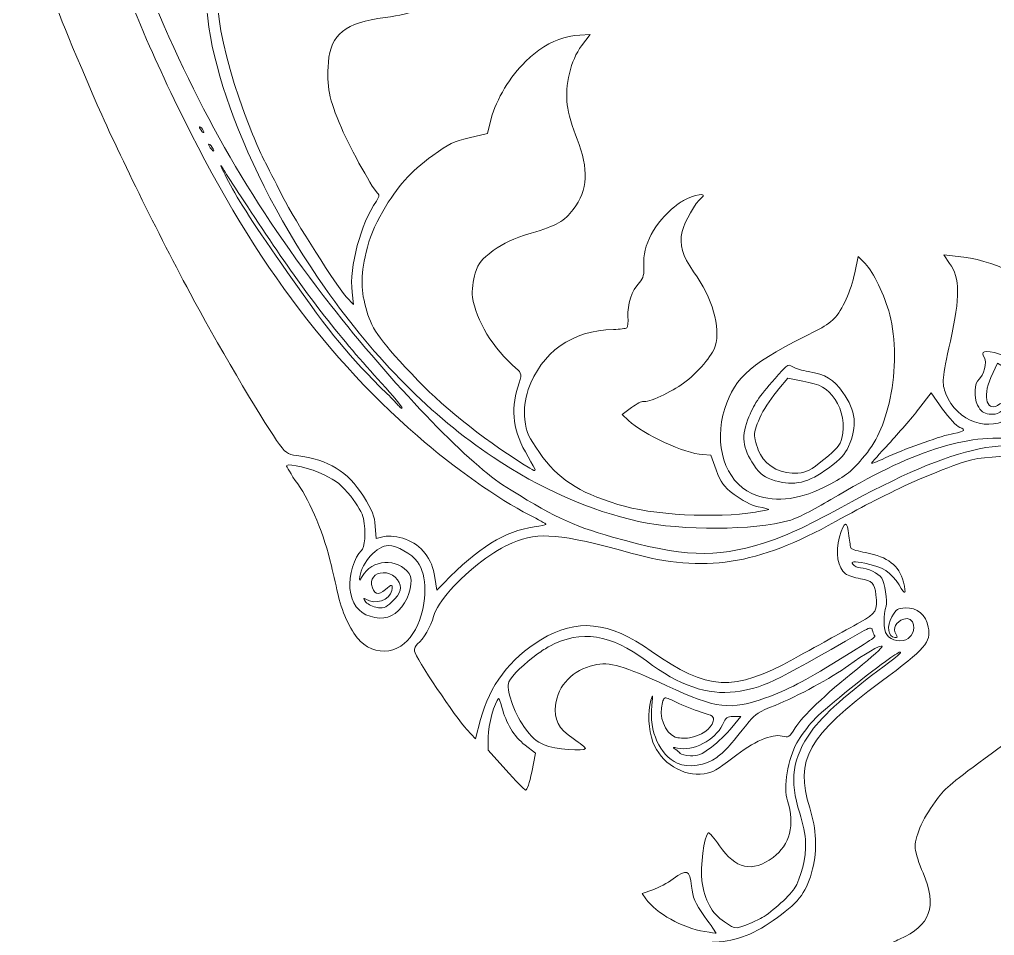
# Model space of a CAD drawing. Header units: centimetres. Extents: x -23.9 to 25.8, y -49.2 to 14.5.
# Drawn here: x -23.751 to -21.712, y -1.323 to 0.592 of the extents above; entities that cross this region are included whole.
import ezdxf

# ---------------------------------------------------------------- set-up
doc = ezdxf.new("R2010")
doc.units = ezdxf.units.CM
doc.header["$MEASUREMENT"] = 0
doc.layers.add('layer 1', color=7, linetype='Continuous')

msp = doc.modelspace()

# ---------------------------------------------------------------- linework, layer by layer
at = {"layer": 'layer 1', "color": 5, "lineweight": 20}
for points, knots in [([(-23.41259, 1.73263), (-23.41382, 1.73192), (-23.41411, 1.72916), (-23.41315, 1.72381), (-23.41315, 1.72381), (-23.41012, 1.7052), (-23.41852, 1.67626), (-23.43065, 1.66358), (-23.43065, 1.66358), (-23.43506, 1.65903), (-23.44995, 1.64359), (-23.46371, 1.62925), (-23.46371, 1.62925), (-23.5391, 1.55125), (-23.58954, 1.4497), (-23.61117, 1.33243), (-23.61117, 1.33243), (-23.63583, 1.19945), (-23.62535, 1.10738), (-23.55934, 0.87796), (-23.55934, 0.87796), (-23.54763, 0.83687), (-23.49556, 0.68888), (-23.47831, 0.64712), (-23.47831, 0.64712), (-23.37414, 0.39563), (-23.26185, 0.20133), (-23.10116, -0.00453), (-23.10116, -0.00453), (-22.97493, -0.16659), (-22.81495, -0.33363), (-22.74108, -0.38087), (-22.74108, -0.38087), (-22.63965, -0.44551), (-22.59598, -0.46631), (-22.51107, -0.4903), (-22.51107, -0.4903), (-22.3624, -0.53233), (-22.29816, -0.53495), (-22.19536, -0.50312), (-22.19536, -0.50312), (-22.14975, -0.48905), (-22.10964, -0.47058), (-22.03249, -0.42828), (-22.03249, -0.42828), (-21.78787, -0.29405), (-21.66373, -0.26858), (-21.56477, -0.33211), (-21.56477, -0.33211), (-21.53338, -0.35237), (-21.48445, -0.4127), (-21.46571, -0.45433), (-21.46571, -0.45433), (-21.43139, -0.53041), (-21.43647, -0.64697), (-21.47866, -0.75818), (-21.47866, -0.75818), (-21.48692, -0.77982), (-21.49394, -0.79897), (-21.49436, -0.80092), (-21.49436, -0.80092), (-21.49588, -0.80711), (-21.47563, -0.77652), (-21.45827, -0.74647), (-21.45827, -0.74647), (-21.42119, -0.682), (-21.40687, -0.60992), (-21.41816, -0.54542), (-21.41816, -0.54542), (-21.4201, -0.53371), (-21.42229, -0.52021), (-21.42285, -0.5155), (-21.42285, -0.5155), (-21.42338, -0.51082), (-21.43054, -0.48781), (-21.43883, -0.46452), (-21.43883, -0.46452), (-21.45841, -0.40954), (-21.49341, -0.36489), (-21.54287, -0.33167), (-21.54287, -0.33167), (-21.58739, -0.30193), (-21.6155, -0.2913), (-21.6651, -0.28568), (-21.6651, -0.28568), (-21.77122, -0.27339), (-21.88365, -0.3099), (-22.05425, -0.4119), (-22.05425, -0.4119), (-22.09062, -0.43353), (-22.1259, -0.45143), (-22.14121, -0.45571), (-22.14121, -0.45571), (-22.21547, -0.47654), (-22.36554, -0.47748), (-22.45638, -0.45762), (-22.45638, -0.45762), (-22.55643, -0.43599), (-22.6628, -0.38901), (-22.76076, -0.32343), (-22.76076, -0.32343), (-22.89044, -0.23661), (-23.00481, -0.1214), (-23.11206, 0.03019), (-23.11206, 0.03019), (-23.28442, 0.27395), (-23.38888, 0.56596), (-23.35389, 0.70557), (-23.35389, 0.70557), (-23.34644, 0.73505), (-23.32715, 0.77721), (-23.31804, 0.78398), (-23.31804, 0.78398), (-23.30771, 0.79155), (-23.30841, 0.79707), (-23.32411, 0.83553), (-23.32411, 0.83553), (-23.36352, 0.93183), (-23.41012, 1.10907), (-23.41672, 1.18774), (-23.41672, 1.18774), (-23.42444, 1.27994), (-23.38532, 1.40865), (-23.32591, 1.48665), (-23.32591, 1.48665), (-23.3058, 1.5131), (-23.30538, 1.51572), (-23.31833, 1.55045), (-23.31833, 1.55045), (-23.34891, 1.63285), (-23.40405, 1.73676), (-23.41259, 1.73263)], [0, 0, 0, 0, 0.0294118, 0.0294118, 0.0294118, 0.0294118, 0.0588235, 0.0588235, 0.0588235, 0.0588235, 0.0882353, 0.0882353, 0.0882353, 0.0882353, 0.1176471, 0.1176471, 0.1176471, 0.1176471, 0.1470588, 0.1470588, 0.1470588, 0.1470588, 0.1764706, 0.1764706, 0.1764706, 0.1764706, 0.2058824, 0.2058824, 0.2058824, 0.2058824, 0.2352941, 0.2352941, 0.2352941, 0.2352941, 0.2647059, 0.2647059, 0.2647059, 0.2647059, 0.2941176, 0.2941176, 0.2941176, 0.2941176, 0.3235294, 0.3235294, 0.3235294, 0.3235294, 0.3529412, 0.3529412, 0.3529412, 0.3529412, 0.3823529, 0.3823529, 0.3823529, 0.3823529, 0.4117647, 0.4117647, 0.4117647, 0.4117647, 0.4411765, 0.4411765, 0.4411765, 0.4411765, 0.4705882, 0.4705882, 0.4705882, 0.4705882, 0.5, 0.5, 0.5, 0.5, 0.5294118, 0.5294118, 0.5294118, 0.5294118, 0.5588235, 0.5588235, 0.5588235, 0.5588235, 0.5882353, 0.5882353, 0.5882353, 0.5882353, 0.6176471, 0.6176471, 0.6176471, 0.6176471, 0.6470588, 0.6470588, 0.6470588, 0.6470588, 0.6764706, 0.6764706, 0.6764706, 0.6764706, 0.7058824, 0.7058824, 0.7058824, 0.7058824, 0.7352941, 0.7352941, 0.7352941, 0.7352941, 0.7647059, 0.7647059, 0.7647059, 0.7647059, 0.7941176, 0.7941176, 0.7941176, 0.7941176, 0.8235294, 0.8235294, 0.8235294, 0.8235294, 0.8529412, 0.8529412, 0.8529412, 0.8529412, 0.8823529, 0.8823529, 0.8823529, 0.8823529, 0.9117647, 0.9117647, 0.9117647, 0.9117647, 0.9411765, 0.9411765, 0.9411765, 0.9411765, 1, 1, 1, 1]), ([(-23.25673, 0.81403), (-23.28883, 0.79003), (-23.29875, 0.78024), (-23.31035, 0.76042), (-23.31035, 0.76042), (-23.35445, 0.68488), (-23.34507, 0.57064), (-23.28058, 0.39482), (-23.28058, 0.39482), (-23.26735, 0.35844), (-23.24777, 0.31228), (-23.23715, 0.29215), (-23.23715, 0.29215), (-23.22643, 0.2719), (-23.20988, 0.23966), (-23.20025, 0.22048), (-23.20025, 0.22048), (-23.17679, 0.17378), (-23.0856, 0.03019), (-23.06711, 0.01118), (-23.06711, 0.01118), (-23.06711, 0.01118), (-23.05251, -0.004), (-23.05251, -0.004), (-23.05251, -0.004), (-23.05251, -0.004), (-23.05568, 0.02192), (-23.05568, 0.02192), (-23.05568, 0.02192), (-23.06203, 0.07333), (-23.03734, 0.16563), (-23.00481, 0.2121), (-23.00481, 0.2121), (-22.99973, 0.21924), (-22.99793, 0.226), (-23.00083, 0.22698), (-23.00083, 0.22698), (-23.00813, 0.2296), (-23.05953, 0.3215), (-23.07816, 0.36504), (-23.07816, 0.36504), (-23.10447, 0.42719), (-23.10902, 0.44994), (-23.10514, 0.50216), (-23.10514, 0.50216), (-23.10073, 0.56088), (-23.07071, 0.58457), (-22.98665, 0.59601), (-22.98665, 0.59601), (-22.92463, 0.60429), (-22.90353, 0.61391), (-22.87778, 0.64561), (-22.87778, 0.64561), (-22.84003, 0.69205), (-22.83657, 0.75076), (-22.86702, 0.83358), (-22.86702, 0.83358), (-22.88437, 0.88099), (-22.87076, 0.95374), (-22.84014, 0.97649), (-22.84014, 0.97649), (-22.82391, 0.98847), (-22.80059, 0.99563), (-22.78778, 0.9926), (-22.78778, 0.9926), (-22.7784, 0.99025), (-22.77815, 0.99122), (-22.78503, 1.00115), (-22.78503, 1.00115), (-22.81068, 1.03837), (-22.915, 1.04082), (-22.96294, 1.00542), (-22.96294, 1.00542), (-23.00111, 0.97716), (-23.02838, 0.92026), (-23.0299, 0.86541), (-23.0299, 0.86541), (-23.0299, 0.86541), (-23.03046, 0.85094), (-23.03046, 0.85094), (-23.03046, 0.85094), (-23.03046, 0.85094), (-23.05445, 0.85851), (-23.05445, 0.85851), (-23.05445, 0.85851), (-23.0838, 0.86763), (-23.12652, 0.86581), (-23.17831, 0.85289), (-23.17831, 0.85289), (-23.21334, 0.84434), (-23.2216, 0.84021), (-23.25687, 0.81403), (-23.25687, 0.81403), (-23.25687, 0.81403), (-23.25673, 0.81403), (-23.25673, 0.81403)], [0, 0, 0, 0, 0.04, 0.04, 0.04, 0.04, 0.08, 0.08, 0.08, 0.08, 0.12, 0.12, 0.12, 0.12, 0.16, 0.16, 0.16, 0.16, 0.2, 0.2, 0.2, 0.2, 0.24, 0.24, 0.24, 0.24, 0.28, 0.28, 0.28, 0.28, 0.32, 0.32, 0.32, 0.32, 0.36, 0.36, 0.36, 0.36, 0.4, 0.4, 0.4, 0.4, 0.44, 0.44, 0.44, 0.44, 0.48, 0.48, 0.48, 0.48, 0.52, 0.52, 0.52, 0.52, 0.56, 0.56, 0.56, 0.56, 0.6, 0.6, 0.6, 0.6, 0.64, 0.64, 0.64, 0.64, 0.68, 0.68, 0.68, 0.68, 0.72, 0.72, 0.72, 0.72, 0.76, 0.76, 0.76, 0.76, 0.8, 0.8, 0.8, 0.8, 0.84, 0.84, 0.84, 0.84, 0.88, 0.88, 0.88, 0.88, 0.92, 0.92, 0.92, 0.92, 1, 1, 1, 1]), ([(-23.74124, 0.8967), (-23.74124, 0.8967), (-23.74607, 0.87672), (-23.74607, 0.87672), (-23.74607, 0.87672), (-23.75133, 0.85535), (-23.74427, 0.82489), (-23.70913, 0.7188), (-23.70913, 0.7188), (-23.67731, 0.62219), (-23.66821, 0.59917), (-23.59713, 0.43298), (-23.59713, 0.43298), (-23.55384, 0.33213), (-23.47048, 0.1618), (-23.39453, 0.01929), (-23.39453, 0.01929), (-23.34464, -0.07456), (-23.2464, -0.24143), (-23.21348, -0.2884), (-23.21348, -0.2884), (-23.19514, -0.31461), (-23.19182, -0.31707), (-23.17115, -0.31996), (-23.17115, -0.31996), (-23.1031, -0.32962), (-23.0656, -0.3525), (-23.03212, -0.405), (-23.03212, -0.405), (-23.01324, -0.43478), (-23.00841, -0.44662), (-23.00718, -0.46755), (-23.00718, -0.46755), (-23.00718, -0.46755), (-23.00566, -0.49346), (-23.00566, -0.49346), (-23.00566, -0.49346), (-23.00566, -0.49346), (-22.9883, -0.48932), (-22.9883, -0.48932), (-22.9883, -0.48932), (-22.97864, -0.48714), (-22.95881, -0.48963), (-22.94406, -0.49484), (-22.94406, -0.49484), (-22.9103, -0.50682), (-22.8884, -0.53522), (-22.88247, -0.57493), (-22.88247, -0.57493), (-22.88247, -0.57493), (-22.87845, -0.60138), (-22.87845, -0.60138), (-22.87845, -0.60138), (-22.87845, -0.60138), (-22.86398, -0.5865), (-22.86398, -0.5865), (-22.86398, -0.5865), (-22.7911, -0.5118), (-22.73667, -0.47805), (-22.67479, -0.4692), (-22.67479, -0.4692), (-22.66156, -0.46728), (-22.65041, -0.46496), (-22.65013, -0.46385), (-22.65013, -0.46385), (-22.64999, -0.46274), (-22.66569, -0.45392), (-22.68527, -0.444), (-22.68527, -0.444), (-22.74919, -0.41149), (-22.84455, -0.34423), (-22.91912, -0.27891), (-22.91912, -0.27891), (-23.12666, -0.09757), (-23.28414, 0.12182), (-23.43492, 0.43934), (-23.43492, 0.43934), (-23.47489, 0.52353), (-23.49154, 0.56226), (-23.54985, 0.705), (-23.54985, 0.705), (-23.57395, 0.76439), (-23.58238, 0.77984), (-23.60923, 0.81403), (-23.60923, 0.81403), (-23.64422, 0.85851), (-23.67304, 0.87921), (-23.71563, 0.89007), (-23.71563, 0.89007), (-23.71563, 0.89007), (-23.74124, 0.8967), (-23.74124, 0.8967)], [0, 0, 0, 0, 0.0416667, 0.0416667, 0.0416667, 0.0416667, 0.0833333, 0.0833333, 0.0833333, 0.0833333, 0.125, 0.125, 0.125, 0.125, 0.1666667, 0.1666667, 0.1666667, 0.1666667, 0.2083333, 0.2083333, 0.2083333, 0.2083333, 0.25, 0.25, 0.25, 0.25, 0.2916667, 0.2916667, 0.2916667, 0.2916667, 0.3333333, 0.3333333, 0.3333333, 0.3333333, 0.375, 0.375, 0.375, 0.375, 0.4166667, 0.4166667, 0.4166667, 0.4166667, 0.4583333, 0.4583333, 0.4583333, 0.4583333, 0.5, 0.5, 0.5, 0.5, 0.5416667, 0.5416667, 0.5416667, 0.5416667, 0.5833333, 0.5833333, 0.5833333, 0.5833333, 0.625, 0.625, 0.625, 0.625, 0.6666667, 0.6666667, 0.6666667, 0.6666667, 0.7083333, 0.7083333, 0.7083333, 0.7083333, 0.75, 0.75, 0.75, 0.75, 0.7916667, 0.7916667, 0.7916667, 0.7916667, 0.8333333, 0.8333333, 0.8333333, 0.8333333, 0.875, 0.875, 0.875, 0.875, 0.9166667, 0.9166667, 0.9166667, 0.9166667, 1, 1, 1, 1]), ([(-22.66502, 0.52737), (-22.67423, 0.52064), (-22.68347, 0.51276), (-22.69299, 0.50368), (-22.69299, 0.50368), (-22.72425, 0.47393), (-22.75431, 0.42403), (-22.76464, 0.38462), (-22.76464, 0.38462), (-22.76464, 0.38462), (-22.77276, 0.3536), (-22.77276, 0.3536), (-22.77276, 0.3536), (-22.77276, 0.3536), (-22.81068, 0.34451), (-22.81068, 0.34451), (-22.81068, 0.34451), (-22.84373, 0.33654), (-22.85312, 0.33196), (-22.88674, 0.30743), (-22.88674, 0.30743), (-22.93567, 0.27163), (-22.95976, 0.24474), (-22.99158, 0.19047), (-22.99158, 0.19047), (-23.00922, 0.16028), (-23.01998, 0.13397), (-23.02633, 0.10543), (-23.02633, 0.10543), (-23.03819, 0.05223), (-23.03776, 0.02565), (-23.02482, -0.01833), (-23.02482, -0.01833), (-23.0131, -0.05787), (-22.9967, -0.08004), (-22.91747, -0.1637), (-22.91747, -0.1637), (-22.8618, -0.22241), (-22.76531, -0.29779), (-22.68361, -0.34645), (-22.68361, -0.34645), (-22.66872, -0.35526), (-22.66886, -0.35496), (-22.68774, -0.32245), (-22.68774, -0.32245), (-22.71889, -0.26885), (-22.72495, -0.22696), (-22.70883, -0.17705), (-22.70883, -0.17705), (-22.70015, -0.1502), (-22.7003, -0.14828), (-22.71324, -0.13711), (-22.71324, -0.13711), (-22.75967, -0.09784), (-22.79756, -0.03583), (-22.80377, 0.01105), (-22.80377, 0.01105), (-22.80556, 0.02441), (-22.80295, 0.04698), (-22.79812, 0.06132), (-22.79812, 0.06132), (-22.79001, 0.08491), (-22.78641, 0.08945), (-22.76037, 0.10846), (-22.76037, 0.10846), (-22.7379, 0.12485), (-22.72054, 0.13286), (-22.68086, 0.14484), (-22.68086, 0.14484), (-22.62699, 0.16136), (-22.61196, 0.16977), (-22.59333, 0.19444), (-22.59333, 0.19444), (-22.56247, 0.23539), (-22.56014, 0.27893), (-22.58522, 0.34162), (-22.58522, 0.34162), (-22.59432, 0.36437), (-22.60353, 0.3966), (-22.60575, 0.41316), (-22.60575, 0.41316), (-22.61097, 0.45421), (-22.59845, 0.50657), (-22.57584, 0.53662), (-22.57584, 0.53662), (-22.57584, 0.53662), (-22.55806, 0.56031), (-22.55806, 0.56031), (-22.55806, 0.56031), (-22.55806, 0.56031), (-22.57957, 0.55906), (-22.57957, 0.55906), (-22.57957, 0.55906), (-22.61002, 0.55741), (-22.63729, 0.54749), (-22.66502, 0.52723), (-22.66502, 0.52723), (-22.66502, 0.52723), (-22.66502, 0.52737), (-22.66502, 0.52737)], [0, 0, 0, 0, 0.0384615, 0.0384615, 0.0384615, 0.0384615, 0.0769231, 0.0769231, 0.0769231, 0.0769231, 0.1153846, 0.1153846, 0.1153846, 0.1153846, 0.1538462, 0.1538462, 0.1538462, 0.1538462, 0.1923077, 0.1923077, 0.1923077, 0.1923077, 0.2307692, 0.2307692, 0.2307692, 0.2307692, 0.2692308, 0.2692308, 0.2692308, 0.2692308, 0.3076923, 0.3076923, 0.3076923, 0.3076923, 0.3461538, 0.3461538, 0.3461538, 0.3461538, 0.3846154, 0.3846154, 0.3846154, 0.3846154, 0.4230769, 0.4230769, 0.4230769, 0.4230769, 0.4615385, 0.4615385, 0.4615385, 0.4615385, 0.5, 0.5, 0.5, 0.5, 0.5384615, 0.5384615, 0.5384615, 0.5384615, 0.5769231, 0.5769231, 0.5769231, 0.5769231, 0.6153846, 0.6153846, 0.6153846, 0.6153846, 0.6538462, 0.6538462, 0.6538462, 0.6538462, 0.6923077, 0.6923077, 0.6923077, 0.6923077, 0.7307692, 0.7307692, 0.7307692, 0.7307692, 0.7692308, 0.7692308, 0.7692308, 0.7692308, 0.8076923, 0.8076923, 0.8076923, 0.8076923, 0.8461538, 0.8461538, 0.8461538, 0.8461538, 0.8846154, 0.8846154, 0.8846154, 0.8846154, 0.9230769, 0.9230769, 0.9230769, 0.9230769, 1, 1, 1, 1]), ([(-23.37456, 0.36726), (-23.37565, 0.36686), (-23.37456, 0.36423), (-23.37167, 0.36023), (-23.37167, 0.36023), (-23.36782, 0.35484), (-23.36532, 0.35333), (-23.36602, 0.35693), (-23.36602, 0.35693), (-23.36669, 0.3605), (-23.36987, 0.36504), (-23.3729, 0.36686), (-23.3729, 0.36686), (-23.37371, 0.36726), (-23.37428, 0.3674), (-23.37456, 0.36726)], [0, 0, 0, 0, 0.2, 0.2, 0.2, 0.2, 0.4, 0.4, 0.4, 0.4, 0.6, 0.6, 0.6, 0.6, 1, 1, 1, 1]), ([(-23.35597, 0.33115), (-23.35636, 0.33031), (-23.35498, 0.32769), (-23.35223, 0.32372), (-23.35223, 0.32372), (-23.34768, 0.31709), (-23.3445, 0.3146), (-23.34521, 0.3182), (-23.34521, 0.3182), (-23.34588, 0.32177), (-23.34962, 0.32715), (-23.35346, 0.33018), (-23.35346, 0.33018), (-23.35484, 0.33142), (-23.35569, 0.33156), (-23.35597, 0.33129), (-23.35597, 0.33129), (-23.35597, 0.33129), (-23.35597, 0.33115), (-23.35597, 0.33115)], [0, 0, 0, 0, 0.1666667, 0.1666667, 0.1666667, 0.1666667, 0.3333333, 0.3333333, 0.3333333, 0.3333333, 0.5, 0.5, 0.5, 0.5, 0.6666667, 0.6666667, 0.6666667, 0.6666667, 1, 1, 1, 1]), ([(-23.33032, 0.28623), (-23.33074, 0.28539), (-23.32521, 0.27408), (-23.3142, 0.25289), (-23.3142, 0.25289), (-23.29448, 0.21483), (-23.25768, 0.15833), (-23.19059, 0.0627), (-23.19059, 0.0627), (-23.09632, -0.07153), (-23.06546, -0.10898), (-22.98238, -0.19085), (-22.98238, -0.19085), (-22.97176, -0.20118), (-22.96061, -0.21289), (-22.95758, -0.21703), (-22.95758, -0.21703), (-22.9544, -0.22103), (-22.95151, -0.22255), (-22.95109, -0.2205), (-22.95109, -0.2205), (-22.95052, -0.21828), (-22.96996, -0.19512), (-22.99409, -0.16881), (-22.99409, -0.16881), (-23.0784, -0.07701), (-23.1491, 0.0135), (-23.22795, 0.13091), (-23.22795, 0.13091), (-23.2701, 0.19363), (-23.31311, 0.25894), (-23.32344, 0.27604), (-23.32344, 0.27604), (-23.32785, 0.28334), (-23.33018, 0.28664), (-23.33046, 0.28623), (-23.33046, 0.28623), (-23.33046, 0.28623), (-23.33032, 0.28623), (-23.33032, 0.28623)], [0, 0, 0, 0, 0.0909091, 0.0909091, 0.0909091, 0.0909091, 0.1818182, 0.1818182, 0.1818182, 0.1818182, 0.2727273, 0.2727273, 0.2727273, 0.2727273, 0.3636364, 0.3636364, 0.3636364, 0.3636364, 0.4545455, 0.4545455, 0.4545455, 0.4545455, 0.5454545, 0.5454545, 0.5454545, 0.5454545, 0.6363636, 0.6363636, 0.6363636, 0.6363636, 0.7272727, 0.7272727, 0.7272727, 0.7272727, 0.8181818, 0.8181818, 0.8181818, 0.8181818, 1, 1, 1, 1]), ([(-22.38086, 0.20066), (-22.42206, 0.16826), (-22.44894, 0.11879), (-22.44548, 0.07774), (-22.44548, 0.07774), (-22.44411, 0.06007), (-22.44658, 0.05072), (-22.45487, 0.0419), (-22.45487, 0.0419), (-22.47043, 0.02552), (-22.48048, -0.00497), (-22.47868, -0.02947), (-22.47868, -0.02947), (-22.47773, -0.04091), (-22.47882, -0.05141), (-22.48104, -0.05292), (-22.48104, -0.05292), (-22.48309, -0.05457), (-22.49565, -0.05608), (-22.50888, -0.05635), (-22.50888, -0.05635), (-22.59485, -0.058), (-22.66061, -0.10444), (-22.68721, -0.18217), (-22.68721, -0.18217), (-22.69423, -0.2027), (-22.69656, -0.22393), (-22.69423, -0.24472), (-22.69423, -0.24472), (-22.69091, -0.27242), (-22.68731, -0.2807), (-22.66375, -0.31391), (-22.66375, -0.31391), (-22.62477, -0.36916), (-22.58508, -0.39534), (-22.5002, -0.42209), (-22.5002, -0.42209), (-22.42922, -0.4444), (-22.29446, -0.45184), (-22.21191, -0.43807), (-22.21191, -0.43807), (-22.19745, -0.43572), (-22.18503, -0.43326), (-22.18422, -0.43269), (-22.18422, -0.43269), (-22.18351, -0.43229), (-22.19357, -0.42966), (-22.20655, -0.4269), (-22.20655, -0.4269), (-22.22045, -0.42401), (-22.24112, -0.41341), (-22.25643, -0.40143), (-22.25643, -0.40143), (-22.28067, -0.38238), (-22.28356, -0.37855), (-22.29404, -0.35001), (-22.29404, -0.35001), (-22.29404, -0.35001), (-22.30547, -0.31916), (-22.30547, -0.31916), (-22.30547, -0.31916), (-22.30547, -0.31916), (-22.32258, -0.31805), (-22.32258, -0.31805), (-22.32258, -0.31805), (-22.35937, -0.31583), (-22.44591, -0.27602), (-22.47773, -0.24654), (-22.47773, -0.24654), (-22.47773, -0.24654), (-22.4911, -0.23439), (-22.4911, -0.23439), (-22.4911, -0.23439), (-22.4911, -0.23439), (-22.47138, -0.21979), (-22.47138, -0.21979), (-22.47138, -0.21979), (-22.46065, -0.21181), (-22.44947, -0.20603), (-22.44658, -0.20697), (-22.44658, -0.20697), (-22.43776, -0.21013), (-22.38664, -0.18698), (-22.36226, -0.16881), (-22.36226, -0.16881), (-22.33316, -0.14704), (-22.3012, -0.10982), (-22.29612, -0.09162), (-22.29612, -0.09162), (-22.28465, -0.05043), (-22.30162, 0.00815), (-22.34145, 0.06435), (-22.34145, 0.06435), (-22.3653, 0.09813), (-22.37161, 0.12017), (-22.3653, 0.14871), (-22.3653, 0.14871), (-22.36089, 0.16826), (-22.33704, 0.20988), (-22.32505, 0.21883), (-22.32505, 0.21883), (-22.30906, 0.23054), (-22.34159, 0.22587), (-22.3624, 0.21345), (-22.3624, 0.21345), (-22.36886, 0.20961), (-22.37507, 0.20534), (-22.38086, 0.20066)], [0, 0, 0, 0, 0.0357143, 0.0357143, 0.0357143, 0.0357143, 0.0714286, 0.0714286, 0.0714286, 0.0714286, 0.1071429, 0.1071429, 0.1071429, 0.1071429, 0.1428571, 0.1428571, 0.1428571, 0.1428571, 0.1785714, 0.1785714, 0.1785714, 0.1785714, 0.2142857, 0.2142857, 0.2142857, 0.2142857, 0.25, 0.25, 0.25, 0.25, 0.2857143, 0.2857143, 0.2857143, 0.2857143, 0.3214286, 0.3214286, 0.3214286, 0.3214286, 0.3571429, 0.3571429, 0.3571429, 0.3571429, 0.3928571, 0.3928571, 0.3928571, 0.3928571, 0.4285714, 0.4285714, 0.4285714, 0.4285714, 0.4642857, 0.4642857, 0.4642857, 0.4642857, 0.5, 0.5, 0.5, 0.5, 0.5357143, 0.5357143, 0.5357143, 0.5357143, 0.5714286, 0.5714286, 0.5714286, 0.5714286, 0.6071429, 0.6071429, 0.6071429, 0.6071429, 0.6428571, 0.6428571, 0.6428571, 0.6428571, 0.6785714, 0.6785714, 0.6785714, 0.6785714, 0.7142857, 0.7142857, 0.7142857, 0.7142857, 0.75, 0.75, 0.75, 0.75, 0.7857143, 0.7857143, 0.7857143, 0.7857143, 0.8214286, 0.8214286, 0.8214286, 0.8214286, 0.8571429, 0.8571429, 0.8571429, 0.8571429, 0.8928571, 0.8928571, 0.8928571, 0.8928571, 0.9285714, 0.9285714, 0.9285714, 0.9285714, 1, 1, 1, 1]), ([(-21.99721, 0.09591), (-21.99721, 0.09591), (-22.00437, 0.06176), (-22.00437, 0.06176), (-22.00437, 0.06176), (-22.01224, 0.02427), (-22.03002, -0.01517), (-22.0478, -0.03418), (-22.0478, -0.03418), (-22.05411, -0.04091), (-22.07038, -0.05181), (-22.08403, -0.05857), (-22.08403, -0.05857), (-22.22129, -0.12621), (-22.25407, -0.15407), (-22.27597, -0.22171), (-22.27597, -0.22171), (-22.30025, -0.29654), (-22.27569, -0.37414), (-22.21978, -0.39921), (-22.21978, -0.39921), (-22.17635, -0.41863), (-22.12523, -0.41439), (-22.06942, -0.38652), (-22.06942, -0.38652), (-22.02561, -0.36462), (-22.01333, -0.35567), (-21.98853, -0.32646), (-21.98853, -0.32646), (-21.95862, -0.2916), (-21.9432, -0.25795), (-21.93025, -0.19967), (-21.93025, -0.19967), (-21.91783, -0.14415), (-21.91826, -0.07442), (-21.9312, -0.02563), (-21.9312, -0.02563), (-21.94221, 0.01613), (-21.96511, 0.06354), (-21.98275, 0.08131), (-21.98275, 0.08131), (-21.98275, 0.08131), (-21.99735, 0.09591), (-21.99735, 0.09591), (-21.99735, 0.09591), (-21.99735, 0.09591), (-21.99721, 0.09591), (-21.99721, 0.09591)], [0, 0, 0, 0, 0.0769231, 0.0769231, 0.0769231, 0.0769231, 0.1538462, 0.1538462, 0.1538462, 0.1538462, 0.2307692, 0.2307692, 0.2307692, 0.2307692, 0.3076923, 0.3076923, 0.3076923, 0.3076923, 0.3846154, 0.3846154, 0.3846154, 0.3846154, 0.4615385, 0.4615385, 0.4615385, 0.4615385, 0.5384615, 0.5384615, 0.5384615, 0.5384615, 0.6153846, 0.6153846, 0.6153846, 0.6153846, 0.6923077, 0.6923077, 0.6923077, 0.6923077, 0.7692308, 0.7692308, 0.7692308, 0.7692308, 0.8461538, 0.8461538, 0.8461538, 0.8461538, 1, 1, 1, 1]), ([(-21.81821, 0.09965), (-21.81821, 0.09965), (-21.80593, 0.08188), (-21.80593, 0.08188), (-21.80593, 0.08188), (-21.78388, 0.05018), (-21.7836, 0.0135), (-21.80442, -0.08062), (-21.80442, -0.08062), (-21.82177, -0.15969), (-21.82262, -0.16824), (-21.81366, -0.19112), (-21.81366, -0.19112), (-21.79119, -0.24913), (-21.72148, -0.27326), (-21.67696, -0.23853), (-21.67696, -0.23853), (-21.64306, -0.21222), (-21.64775, -0.16178), (-21.68631, -0.13849), (-21.68631, -0.13849), (-21.68631, -0.13849), (-21.70603, -0.12665), (-21.70603, -0.12665), (-21.70603, -0.12665), (-21.70603, -0.12665), (-21.7194, -0.15653), (-21.7194, -0.15653), (-21.7194, -0.15653), (-21.73855, -0.19913), (-21.72751, -0.2319), (-21.70066, -0.21208), (-21.70066, -0.21208), (-21.69086, -0.20478), (-21.68934, -0.20505), (-21.69033, -0.21346), (-21.69033, -0.21346), (-21.69223, -0.22763), (-21.70536, -0.23564), (-21.72324, -0.23328), (-21.72324, -0.23328), (-21.73538, -0.23177), (-21.74074, -0.22763), (-21.74737, -0.21454), (-21.74737, -0.21454), (-21.75591, -0.19788), (-21.75425, -0.1677), (-21.74434, -0.1604), (-21.74434, -0.1604), (-21.73524, -0.15363), (-21.7274, -0.12345), (-21.73277, -0.11575), (-21.73277, -0.11575), (-21.7431, -0.10128), (-21.73277, -0.09852), (-21.70133, -0.10777), (-21.70133, -0.10777), (-21.65974, -0.11988), (-21.63286, -0.14869), (-21.63163, -0.18244), (-21.63163, -0.18244), (-21.63163, -0.18244), (-21.63092, -0.20381), (-21.63092, -0.20381), (-21.63092, -0.20381), (-21.63092, -0.20381), (-21.59247, -0.22103), (-21.59247, -0.22103), (-21.59247, -0.22103), (-21.5229, -0.25203), (-21.45453, -0.31707), (-21.42518, -0.37979), (-21.42518, -0.37979), (-21.37392, -0.48963), (-21.36994, -0.58263), (-21.41167, -0.6963), (-21.41167, -0.6963), (-21.42613, -0.73587), (-21.4128, -0.71976), (-21.38729, -0.66723), (-21.38729, -0.66723), (-21.32556, -0.53976), (-21.32347, -0.39867), (-21.38137, -0.25781), (-21.38137, -0.25781), (-21.45481, -0.0791), (-21.62926, 0.07676), (-21.77602, 0.09453), (-21.77602, 0.09453), (-21.77602, 0.09453), (-21.81835, 0.09965), (-21.81835, 0.09965), (-21.81835, 0.09965), (-21.81835, 0.09965), (-21.81821, 0.09965), (-21.81821, 0.09965)], [0, 0, 0, 0, 0.04, 0.04, 0.04, 0.04, 0.08, 0.08, 0.08, 0.08, 0.12, 0.12, 0.12, 0.12, 0.16, 0.16, 0.16, 0.16, 0.2, 0.2, 0.2, 0.2, 0.24, 0.24, 0.24, 0.24, 0.28, 0.28, 0.28, 0.28, 0.32, 0.32, 0.32, 0.32, 0.36, 0.36, 0.36, 0.36, 0.4, 0.4, 0.4, 0.4, 0.44, 0.44, 0.44, 0.44, 0.48, 0.48, 0.48, 0.48, 0.52, 0.52, 0.52, 0.52, 0.56, 0.56, 0.56, 0.56, 0.6, 0.6, 0.6, 0.6, 0.64, 0.64, 0.64, 0.64, 0.68, 0.68, 0.68, 0.68, 0.72, 0.72, 0.72, 0.72, 0.76, 0.76, 0.76, 0.76, 0.8, 0.8, 0.8, 0.8, 0.84, 0.84, 0.84, 0.84, 0.88, 0.88, 0.88, 0.88, 0.92, 0.92, 0.92, 0.92, 1, 1, 1, 1]), ([(-22.14837, -0.13435), (-22.14259, -0.12954), (-22.13998, -0.13062), (-22.13377, -0.13435), (-22.13377, -0.13435), (-22.12827, -0.13779), (-22.11366, -0.14219), (-22.10153, -0.14428), (-22.10153, -0.14428), (-22.0653, -0.15034), (-22.04875, -0.16026), (-22.02917, -0.18782), (-22.02917, -0.18782), (-22.00162, -0.22669), (-21.9983, -0.25865), (-22.01746, -0.30082), (-22.01746, -0.30082), (-22.02533, -0.31832), (-22.03305, -0.32659), (-22.05909, -0.34601), (-22.05909, -0.34601), (-22.10096, -0.37703), (-22.13197, -0.38434), (-22.17056, -0.37249), (-22.17056, -0.37249), (-22.19441, -0.36502), (-22.20073, -0.36048), (-22.21537, -0.33968), (-22.21537, -0.33968), (-22.23946, -0.30536), (-22.24221, -0.27807), (-22.2257, -0.23894), (-22.2257, -0.23894), (-22.21258, -0.20808), (-22.2039, -0.19566), (-22.16369, -0.15047), (-22.16369, -0.15047), (-22.15652, -0.14233), (-22.15183, -0.13725), (-22.14837, -0.13435)], [0, 0, 0, 0, 0.0909091, 0.0909091, 0.0909091, 0.0909091, 0.1818182, 0.1818182, 0.1818182, 0.1818182, 0.2727273, 0.2727273, 0.2727273, 0.2727273, 0.3636364, 0.3636364, 0.3636364, 0.3636364, 0.4545455, 0.4545455, 0.4545455, 0.4545455, 0.5454545, 0.5454545, 0.5454545, 0.5454545, 0.6363636, 0.6363636, 0.6363636, 0.6363636, 0.7272727, 0.7272727, 0.7272727, 0.7272727, 0.8181818, 0.8181818, 0.8181818, 0.8181818, 1, 1, 1, 1]), ([(-22.14439, -0.15848), (-22.14439, -0.15848), (-22.16284, -0.18025), (-22.16284, -0.18025), (-22.16284, -0.18025), (-22.19261, -0.21525), (-22.2148, -0.25825), (-22.21385, -0.27864), (-22.21385, -0.27864), (-22.21314, -0.2887), (-22.20792, -0.3062), (-22.20171, -0.31764), (-22.20171, -0.31764), (-22.18764, -0.34369), (-22.15539, -0.35981), (-22.12329, -0.35664), (-22.12329, -0.35664), (-22.10428, -0.35469), (-22.0974, -0.35112), (-22.06886, -0.32811), (-22.06886, -0.32811), (-22.04102, -0.30576), (-22.03552, -0.29903), (-22.03125, -0.28332), (-22.03125, -0.28332), (-22.02448, -0.25728), (-22.03016, -0.22447), (-22.04543, -0.2027), (-22.04543, -0.2027), (-22.0624, -0.1786), (-22.07535, -0.17113), (-22.1131, -0.16427), (-22.1131, -0.16427), (-22.1131, -0.16427), (-22.14439, -0.15848), (-22.14439, -0.15848)], [0, 0, 0, 0, 0.1, 0.1, 0.1, 0.1, 0.2, 0.2, 0.2, 0.2, 0.3, 0.3, 0.3, 0.3, 0.4, 0.4, 0.4, 0.4, 0.5, 0.5, 0.5, 0.5, 0.6, 0.6, 0.6, 0.6, 0.7, 0.7, 0.7, 0.7, 0.8, 0.8, 0.8, 0.8, 1, 1, 1, 1]), ([(-21.84453, -0.18907), (-21.84453, -0.18907), (-21.8707, -0.22282), (-21.8707, -0.22282), (-21.8707, -0.22282), (-21.88517, -0.24143), (-21.91314, -0.27393), (-21.93286, -0.29516), (-21.93286, -0.29516), (-21.95269, -0.3164), (-21.96909, -0.33487), (-21.96938, -0.33608), (-21.96938, -0.33608), (-21.96966, -0.33733), (-21.95325, -0.33087), (-21.933, -0.32161), (-21.933, -0.32161), (-21.89152, -0.30274), (-21.8229, -0.27864), (-21.79725, -0.2738), (-21.79725, -0.2738), (-21.77383, -0.26925), (-21.77108, -0.2665), (-21.78484, -0.26101), (-21.78484, -0.26101), (-21.79161, -0.25825), (-21.80678, -0.2421), (-21.82054, -0.22268), (-21.82054, -0.22268), (-21.82054, -0.22268), (-21.84453, -0.18907), (-21.84453, -0.18907)], [0, 0, 0, 0, 0.1111111, 0.1111111, 0.1111111, 0.1111111, 0.2222222, 0.2222222, 0.2222222, 0.2222222, 0.3333333, 0.3333333, 0.3333333, 0.3333333, 0.4444444, 0.4444444, 0.4444444, 0.4444444, 0.5555556, 0.5555556, 0.5555556, 0.5555556, 0.6666667, 0.6666667, 0.6666667, 0.6666667, 0.7777778, 0.7777778, 0.7777778, 0.7777778, 1, 1, 1, 1]), ([(-22.78408, -0.54074), (-22.83216, -0.57711), (-22.87778, -0.62671), (-22.88508, -0.65622), (-22.88508, -0.65622), (-22.89016, -0.67662), (-22.90685, -0.70471), (-22.91912, -0.71383), (-22.91912, -0.71383), (-22.92325, -0.717), (-22.92614, -0.72389), (-22.92533, -0.72897), (-22.92533, -0.72897), (-22.92339, -0.7418), (-22.83823, -0.86899), (-22.81562, -0.89295), (-22.81562, -0.89295), (-22.81562, -0.89295), (-22.79745, -0.91213), (-22.79745, -0.91213), (-22.79745, -0.91213), (-22.79745, -0.91213), (-22.78697, -0.87162), (-22.78697, -0.87162), (-22.78697, -0.87162), (-22.76849, -0.80105), (-22.72605, -0.74509), (-22.66061, -0.70515), (-22.66061, -0.70515), (-22.58578, -0.65952), (-22.51865, -0.66629), (-22.43003, -0.72884), (-22.43003, -0.72884), (-22.31238, -0.81165), (-22.25781, -0.81468), (-22.13197, -0.74509), (-22.13197, -0.74509), (-22.10551, -0.73049), (-22.06995, -0.71077), (-22.05274, -0.70128), (-22.05274, -0.70128), (-22.03566, -0.69176), (-22.00864, -0.67702), (-21.9928, -0.66847), (-21.9928, -0.66847), (-21.96013, -0.65111), (-21.95586, -0.6434), (-21.95999, -0.61144), (-21.95999, -0.61144), (-21.96317, -0.58633), (-21.96786, -0.58152), (-21.99266, -0.57738), (-21.99266, -0.57738), (-22.00465, -0.57533), (-22.01855, -0.57092), (-22.02353, -0.56732), (-22.02353, -0.56732), (-22.04007, -0.55561), (-22.04543, -0.52267), (-22.03609, -0.49003), (-22.03609, -0.49003), (-22.02628, -0.45544), (-22.01993, -0.45473), (-22.01665, -0.48781), (-22.01665, -0.48781), (-22.01541, -0.50023), (-22.01319, -0.51207), (-22.01181, -0.51399), (-22.01181, -0.51399), (-22.0103, -0.51607), (-21.99679, -0.52008), (-21.98176, -0.52297), (-21.98176, -0.52297), (-21.93452, -0.53192), (-21.91191, -0.54942), (-21.90266, -0.58442), (-21.90266, -0.58442), (-21.89564, -0.611), (-21.89854, -0.61295), (-21.91177, -0.59061), (-21.91177, -0.59061), (-21.92775, -0.56376), (-21.94539, -0.55258), (-21.98303, -0.54528), (-21.98303, -0.54528), (-22.00659, -0.5406), (-22.01263, -0.54114), (-22.0085, -0.54693), (-22.0085, -0.54693), (-22.00546, -0.55134), (-21.99816, -0.5548), (-21.99252, -0.5548), (-21.99252, -0.5548), (-21.97763, -0.55494), (-21.95519, -0.56567), (-21.94761, -0.57644), (-21.94761, -0.57644), (-21.94154, -0.58482), (-21.93561, -0.62533), (-21.93893, -0.63472), (-21.93893, -0.63472), (-21.9451, -0.65249), (-21.94443, -0.68459), (-21.93755, -0.69425), (-21.93755, -0.69425), (-21.92831, -0.70734), (-21.90489, -0.71148), (-21.89233, -0.70226), (-21.89233, -0.70226), (-21.87208, -0.68722), (-21.87995, -0.65471), (-21.90199, -0.66188), (-21.90199, -0.66188), (-21.91812, -0.66709), (-21.92609, -0.68227), (-21.9184, -0.693), (-21.9184, -0.693), (-21.91399, -0.6992), (-21.91452, -0.70128), (-21.92044, -0.70071), (-21.92044, -0.70071), (-21.93477, -0.69936), (-21.93808, -0.67648), (-21.92679, -0.6573), (-21.92679, -0.6573), (-21.9166, -0.64038), (-21.91536, -0.63953), (-21.8984, -0.63859), (-21.8984, -0.63859), (-21.87416, -0.63735), (-21.85515, -0.65333), (-21.85059, -0.67894), (-21.85059, -0.67894), (-21.84481, -0.71037), (-21.85567, -0.72292), (-21.94937, -0.79264), (-21.94937, -0.79264), (-22.1029, -0.90701), (-22.13031, -0.9554), (-22.09863, -1.05639), (-22.09863, -1.05639), (-22.08431, -1.10228), (-22.08237, -1.14364), (-22.09257, -1.18415), (-22.09257, -1.18415), (-22.10428, -1.23099), (-22.1186, -1.25098), (-22.16615, -1.28598), (-22.16615, -1.28598), (-22.21233, -1.32003), (-22.25103, -1.33517), (-22.29612, -1.33709), (-22.29612, -1.33709), (-22.31443, -1.33793), (-22.32822, -1.34015), (-22.32684, -1.34207), (-22.32684, -1.34207), (-22.32547, -1.34399), (-22.30271, -1.36162), (-22.2764, -1.3812), (-22.2764, -1.3812), (-22.22239, -1.42118), (-22.18806, -1.44046), (-22.14121, -1.45742), (-22.14121, -1.45742), (-22.14121, -1.45742), (-22.10911, -1.469), (-22.10911, -1.469), (-22.10911, -1.469), (-22.10911, -1.469), (-22.02272, -1.40533), (-22.02272, -1.40533), (-22.02272, -1.40533), (-21.96606, -1.36371), (-21.92747, -1.33807), (-21.91067, -1.33076), (-21.91067, -1.33076), (-21.8459, -1.30294), (-21.83158, -1.26269), (-21.86146, -1.1927), (-21.86146, -1.1927), (-21.86961, -1.17352), (-21.87705, -1.1505), (-21.87786, -1.14155), (-21.87786, -1.14155), (-21.87995, -1.11978), (-21.86326, -1.08051), (-21.83638, -1.04373), (-21.83638, -1.04373), (-21.81655, -1.01644), (-21.80745, -1.00857), (-21.73125, -0.95251), (-21.73125, -0.95251), (-21.66373, -0.90274), (-21.63836, -0.88649), (-21.59811, -0.8669), (-21.59811, -0.8669), (-21.5707, -0.85368), (-21.54495, -0.84032), (-21.54068, -0.83716), (-21.54068, -0.83716), (-21.52495, -0.82572), (-21.48886, -0.73258), (-21.47563, -0.66918), (-21.47563, -0.66918), (-21.46197, -0.6044), (-21.4613, -0.55713), (-21.47302, -0.50049), (-21.47302, -0.50049), (-21.4781, -0.47543), (-21.48473, -0.46261), (-21.51366, -0.42125), (-21.51366, -0.42125), (-21.55927, -0.35594), (-21.58188, -0.33995), (-21.65297, -0.32286), (-21.65297, -0.32286), (-21.66909, -0.31902), (-21.7303, -0.32232), (-21.75923, -0.32865), (-21.75923, -0.32865), (-21.7854, -0.33443), (-21.87592, -0.37067), (-21.92044, -0.39315), (-21.92044, -0.39315), (-21.93671, -0.40126), (-21.9589, -0.41243), (-21.9698, -0.41782), (-21.9698, -0.41782), (-21.98066, -0.4232), (-22.01442, -0.44137), (-22.04476, -0.4582), (-22.04476, -0.4582), (-22.20806, -0.54902), (-22.31979, -0.56625), (-22.47237, -0.52405), (-22.47237, -0.52405), (-22.62268, -0.48259), (-22.66251, -0.47913), (-22.7204, -0.50258), (-22.7204, -0.50258), (-22.73998, -0.51042), (-22.76228, -0.52418), (-22.78408, -0.54074)], [0, 0, 0, 0, 0.016129, 0.016129, 0.016129, 0.016129, 0.0322581, 0.0322581, 0.0322581, 0.0322581, 0.0483871, 0.0483871, 0.0483871, 0.0483871, 0.0645161, 0.0645161, 0.0645161, 0.0645161, 0.0806452, 0.0806452, 0.0806452, 0.0806452, 0.0967742, 0.0967742, 0.0967742, 0.0967742, 0.1129032, 0.1129032, 0.1129032, 0.1129032, 0.1290323, 0.1290323, 0.1290323, 0.1290323, 0.1451613, 0.1451613, 0.1451613, 0.1451613, 0.1612903, 0.1612903, 0.1612903, 0.1612903, 0.1774194, 0.1774194, 0.1774194, 0.1774194, 0.1935484, 0.1935484, 0.1935484, 0.1935484, 0.2096774, 0.2096774, 0.2096774, 0.2096774, 0.2258065, 0.2258065, 0.2258065, 0.2258065, 0.2419355, 0.2419355, 0.2419355, 0.2419355, 0.2580645, 0.2580645, 0.2580645, 0.2580645, 0.2741935, 0.2741935, 0.2741935, 0.2741935, 0.2903226, 0.2903226, 0.2903226, 0.2903226, 0.3064516, 0.3064516, 0.3064516, 0.3064516, 0.3225806, 0.3225806, 0.3225806, 0.3225806, 0.3387097, 0.3387097, 0.3387097, 0.3387097, 0.3548387, 0.3548387, 0.3548387, 0.3548387, 0.3709677, 0.3709677, 0.3709677, 0.3709677, 0.3870968, 0.3870968, 0.3870968, 0.3870968, 0.4032258, 0.4032258, 0.4032258, 0.4032258, 0.4193548, 0.4193548, 0.4193548, 0.4193548, 0.4354839, 0.4354839, 0.4354839, 0.4354839, 0.4516129, 0.4516129, 0.4516129, 0.4516129, 0.4677419, 0.4677419, 0.4677419, 0.4677419, 0.483871, 0.483871, 0.483871, 0.483871, 0.5, 0.5, 0.5, 0.5, 0.516129, 0.516129, 0.516129, 0.516129, 0.5322581, 0.5322581, 0.5322581, 0.5322581, 0.5483871, 0.5483871, 0.5483871, 0.5483871, 0.5645161, 0.5645161, 0.5645161, 0.5645161, 0.5806452, 0.5806452, 0.5806452, 0.5806452, 0.5967742, 0.5967742, 0.5967742, 0.5967742, 0.6129032, 0.6129032, 0.6129032, 0.6129032, 0.6290323, 0.6290323, 0.6290323, 0.6290323, 0.6451613, 0.6451613, 0.6451613, 0.6451613, 0.6612903, 0.6612903, 0.6612903, 0.6612903, 0.6774194, 0.6774194, 0.6774194, 0.6774194, 0.6935484, 0.6935484, 0.6935484, 0.6935484, 0.7096774, 0.7096774, 0.7096774, 0.7096774, 0.7258065, 0.7258065, 0.7258065, 0.7258065, 0.7419355, 0.7419355, 0.7419355, 0.7419355, 0.7580645, 0.7580645, 0.7580645, 0.7580645, 0.7741935, 0.7741935, 0.7741935, 0.7741935, 0.7903226, 0.7903226, 0.7903226, 0.7903226, 0.8064516, 0.8064516, 0.8064516, 0.8064516, 0.8225806, 0.8225806, 0.8225806, 0.8225806, 0.8387097, 0.8387097, 0.8387097, 0.8387097, 0.8548387, 0.8548387, 0.8548387, 0.8548387, 0.8709677, 0.8709677, 0.8709677, 0.8709677, 0.8870968, 0.8870968, 0.8870968, 0.8870968, 0.9032258, 0.9032258, 0.9032258, 0.9032258, 0.9193548, 0.9193548, 0.9193548, 0.9193548, 0.9354839, 0.9354839, 0.9354839, 0.9354839, 0.9516129, 0.9516129, 0.9516129, 0.9516129, 0.9677419, 0.9677419, 0.9677419, 0.9677419, 1, 1, 1, 1]), ([(-23.19253, -0.34079), (-23.19404, -0.34187), (-23.18371, -0.3591), (-23.16949, -0.37922), (-23.16949, -0.37922), (-23.14151, -0.41863), (-23.1141, -0.48549), (-23.09908, -0.5504), (-23.09908, -0.5504), (-23.09452, -0.57008), (-23.08779, -0.59889), (-23.08419, -0.61447), (-23.08419, -0.61447), (-23.07607, -0.64986), (-23.05582, -0.69149), (-23.03857, -0.70831), (-23.03857, -0.70831), (-23.02012, -0.72648), (-22.99215, -0.73365), (-22.97024, -0.72608), (-22.97024, -0.72608), (-22.94682, -0.7178), (-22.93126, -0.70182), (-22.91842, -0.67315), (-22.91842, -0.67315), (-22.89831, -0.62796), (-22.89845, -0.56981), (-22.91884, -0.54212), (-22.91884, -0.54212), (-22.93084, -0.52573), (-22.96252, -0.50807), (-22.98001, -0.50807), (-22.98001, -0.50807), (-23.00263, -0.50793), (-23.03582, -0.54417), (-23.03942, -0.57271), (-23.03942, -0.57271), (-23.0408, -0.58317), (-23.04037, -0.58317), (-23.03459, -0.57257), (-23.03459, -0.57257), (-23.01515, -0.53674), (-22.96005, -0.5333), (-22.93648, -0.56665), (-22.93648, -0.56665), (-22.92685, -0.58014), (-22.93454, -0.61473), (-22.95179, -0.63624), (-22.95179, -0.63624), (-22.96968, -0.65868), (-22.98982, -0.66464), (-23.01818, -0.65609), (-23.01818, -0.65609), (-23.0426, -0.64849), (-23.0565, -0.62947), (-23.06023, -0.59808), (-23.06023, -0.59808), (-23.06327, -0.57311), (-23.05018, -0.52916), (-23.03681, -0.51924), (-23.03681, -0.51924), (-23.0288, -0.51331), (-23.02647, -0.47983), (-23.03198, -0.45143), (-23.03198, -0.45143), (-23.03406, -0.44083), (-23.04397, -0.42374), (-23.05858, -0.40513), (-23.05858, -0.40513), (-23.07717, -0.38171), (-23.08849, -0.37263), (-23.11382, -0.36048), (-23.11382, -0.36048), (-23.14293, -0.34645), (-23.18575, -0.33581), (-23.19253, -0.34079)], [0, 0, 0, 0, 0.05, 0.05, 0.05, 0.05, 0.1, 0.1, 0.1, 0.1, 0.15, 0.15, 0.15, 0.15, 0.2, 0.2, 0.2, 0.2, 0.25, 0.25, 0.25, 0.25, 0.3, 0.3, 0.3, 0.3, 0.35, 0.35, 0.35, 0.35, 0.4, 0.4, 0.4, 0.4, 0.45, 0.45, 0.45, 0.45, 0.5, 0.5, 0.5, 0.5, 0.55, 0.55, 0.55, 0.55, 0.6, 0.6, 0.6, 0.6, 0.65, 0.65, 0.65, 0.65, 0.7, 0.7, 0.7, 0.7, 0.75, 0.75, 0.75, 0.75, 0.8, 0.8, 0.8, 0.8, 0.85, 0.85, 0.85, 0.85, 0.9, 0.9, 0.9, 0.9, 1, 1, 1, 1]), ([(-23.00746, -0.57035), (-23.01282, -0.57462), (-23.016, -0.58112), (-23.01476, -0.58953), (-23.01476, -0.58953), (-23.01187, -0.60949), (-23.00016, -0.61389), (-22.98594, -0.60027), (-22.98594, -0.60027), (-22.97327, -0.58802), (-22.96954, -0.58856), (-22.97257, -0.60232), (-22.97257, -0.60232), (-22.97698, -0.62258), (-23.00746, -0.6325), (-23.02729, -0.62025), (-23.02729, -0.62025), (-23.03184, -0.61736), (-23.03226, -0.61874), (-23.02838, -0.62466), (-23.02838, -0.62466), (-23.02534, -0.62934), (-23.01515, -0.63499), (-23.0058, -0.63704), (-23.0058, -0.63704), (-22.99091, -0.64038), (-22.9865, -0.63886), (-22.97313, -0.62618), (-22.97313, -0.62618), (-22.95274, -0.60703), (-22.94957, -0.59532), (-22.96047, -0.57987), (-22.96047, -0.57987), (-22.97243, -0.56305), (-22.99546, -0.56113), (-23.00746, -0.57035)], [0, 0, 0, 0, 0.1, 0.1, 0.1, 0.1, 0.2, 0.2, 0.2, 0.2, 0.3, 0.3, 0.3, 0.3, 0.4, 0.4, 0.4, 0.4, 0.5, 0.5, 0.5, 0.5, 0.6, 0.6, 0.6, 0.6, 0.7, 0.7, 0.7, 0.7, 0.8, 0.8, 0.8, 0.8, 1, 1, 1, 1]), ([(-22.66763, -0.73463), (-22.69409, -0.75377), (-22.7215, -0.77968), (-22.72785, -0.79335), (-22.72785, -0.79335), (-22.7342, -0.80697), (-22.71737, -0.85684), (-22.69641, -0.88649), (-22.69641, -0.88649), (-22.68029, -0.9091), (-22.67094, -0.91761), (-22.65369, -0.92508), (-22.65369, -0.92508), (-22.63344, -0.9339), (-22.56896, -0.93939), (-22.56758, -0.93252), (-22.56758, -0.93252), (-22.56716, -0.93087), (-22.57859, -0.92162), (-22.59309, -0.91183), (-22.59309, -0.91183), (-22.62406, -0.89076), (-22.63429, -0.87148), (-22.63027, -0.84157), (-22.63027, -0.84157), (-22.62462, -0.79981), (-22.59446, -0.76851), (-22.54938, -0.75805), (-22.54938, -0.75805), (-22.51784, -0.75061), (-22.48778, -0.75929), (-22.39712, -0.80146), (-22.39712, -0.80146), (-22.29474, -0.84927), (-22.26275, -0.85314), (-22.19095, -0.82669), (-22.19095, -0.82669), (-22.14287, -0.80903), (-22.11172, -0.79277), (-22.03951, -0.74826), (-22.03951, -0.74826), (-21.9571, -0.69728), (-21.96041, -0.6995), (-21.96345, -0.69536), (-21.96345, -0.69536), (-21.96482, -0.69341), (-21.96676, -0.68846), (-21.96758, -0.68432), (-21.96758, -0.68432), (-21.96881, -0.67867), (-21.97435, -0.67978), (-21.98962, -0.6886), (-21.98962, -0.6886), (-22.18034, -0.79829), (-22.1966, -0.80586), (-22.25435, -0.81374), (-22.25435, -0.81374), (-22.31168, -0.82158), (-22.37175, -0.80078), (-22.43998, -0.7495), (-22.43998, -0.7495), (-22.51509, -0.693), (-22.57668, -0.68365), (-22.64226, -0.71851), (-22.64226, -0.71851), (-22.65013, -0.72265), (-22.65881, -0.7283), (-22.66763, -0.73463)], [0, 0, 0, 0, 0.0555556, 0.0555556, 0.0555556, 0.0555556, 0.1111111, 0.1111111, 0.1111111, 0.1111111, 0.1666667, 0.1666667, 0.1666667, 0.1666667, 0.2222222, 0.2222222, 0.2222222, 0.2222222, 0.2777778, 0.2777778, 0.2777778, 0.2777778, 0.3333333, 0.3333333, 0.3333333, 0.3333333, 0.3888889, 0.3888889, 0.3888889, 0.3888889, 0.4444444, 0.4444444, 0.4444444, 0.4444444, 0.5, 0.5, 0.5, 0.5, 0.5555556, 0.5555556, 0.5555556, 0.5555556, 0.6111111, 0.6111111, 0.6111111, 0.6111111, 0.6666667, 0.6666667, 0.6666667, 0.6666667, 0.7222222, 0.7222222, 0.7222222, 0.7222222, 0.7777778, 0.7777778, 0.7777778, 0.7777778, 0.8333333, 0.8333333, 0.8333333, 0.8333333, 0.8888889, 0.8888889, 0.8888889, 0.8888889, 1, 1, 1, 1]), ([(-22.42785, -0.82296), (-22.42841, -0.82336), (-22.42922, -0.82626), (-22.43074, -0.83164), (-22.43074, -0.83164), (-22.43776, -0.85684), (-22.43596, -0.89214), (-22.42633, -0.91913), (-22.42633, -0.91913), (-22.41091, -0.96213), (-22.3624, -0.99218), (-22.3194, -0.98542), (-22.3194, -0.98542), (-22.30204, -0.98266), (-22.29196, -0.97701), (-22.25957, -0.95194), (-22.25957, -0.95194), (-22.21508, -0.91735), (-22.17801, -0.90123), (-22.1561, -0.90648), (-22.1561, -0.90648), (-22.14231, -0.90991), (-22.14217, -0.90991), (-22.12894, -0.88911), (-22.12894, -0.88911), (-22.11229, -0.86334), (-22.06914, -0.82242), (-21.99887, -0.76562), (-21.99887, -0.76562), (-21.96909, -0.74153), (-21.94567, -0.72043), (-21.94676, -0.71878), (-21.94676, -0.71878), (-21.94951, -0.71491), (-21.98592, -0.73574), (-22.01774, -0.75916), (-22.01774, -0.75916), (-22.05207, -0.78436), (-22.12428, -0.8235), (-22.17099, -0.84224), (-22.17099, -0.84224), (-22.20542, -0.85604), (-22.21219, -0.86031), (-22.22514, -0.87616), (-22.22514, -0.87616), (-22.26853, -0.93003), (-22.27696, -0.93939), (-22.29252, -0.95096), (-22.29252, -0.95096), (-22.31566, -0.96819), (-22.3526, -0.97371), (-22.37549, -0.96338), (-22.37549, -0.96338), (-22.41215, -0.94672), (-22.43472, -0.89598), (-22.42894, -0.84348), (-22.42894, -0.84348), (-22.42742, -0.82902), (-22.42689, -0.82242), (-22.4277, -0.82309), (-22.4277, -0.82309), (-22.4277, -0.82309), (-22.42785, -0.82296), (-22.42785, -0.82296)], [0, 0, 0, 0, 0.0588235, 0.0588235, 0.0588235, 0.0588235, 0.1176471, 0.1176471, 0.1176471, 0.1176471, 0.1764706, 0.1764706, 0.1764706, 0.1764706, 0.2352941, 0.2352941, 0.2352941, 0.2352941, 0.2941176, 0.2941176, 0.2941176, 0.2941176, 0.3529412, 0.3529412, 0.3529412, 0.3529412, 0.4117647, 0.4117647, 0.4117647, 0.4117647, 0.4705882, 0.4705882, 0.4705882, 0.4705882, 0.5294118, 0.5294118, 0.5294118, 0.5294118, 0.5882353, 0.5882353, 0.5882353, 0.5882353, 0.6470588, 0.6470588, 0.6470588, 0.6470588, 0.7058824, 0.7058824, 0.7058824, 0.7058824, 0.7647059, 0.7647059, 0.7647059, 0.7647059, 0.8235294, 0.8235294, 0.8235294, 0.8235294, 0.8823529, 0.8823529, 0.8823529, 0.8823529, 1, 1, 1, 1]), ([(-21.93988, -0.75021), (-21.98659, -0.78409), (-22.07161, -0.85257), (-22.09091, -0.87367), (-22.09091, -0.87367), (-22.10234, -0.88622), (-22.11779, -0.90715), (-22.12523, -0.92037), (-22.12523, -0.92037), (-22.14425, -0.95359), (-22.15402, -1.01422), (-22.14506, -1.04205), (-22.14506, -1.04205), (-22.12908, -1.09168), (-22.13998, -1.13412), (-22.17512, -1.16016), (-22.17512, -1.16016), (-22.21879, -1.1924), (-22.25354, -1.18483), (-22.28755, -1.13563), (-22.28755, -1.13563), (-22.29873, -1.11951), (-22.30921, -1.1074), (-22.31086, -1.10861), (-22.31086, -1.10861), (-22.31912, -1.11483), (-22.32794, -1.18193), (-22.32409, -1.20882), (-22.32409, -1.20882), (-22.31788, -1.25152), (-22.30451, -1.27565), (-22.27668, -1.29506), (-22.27668, -1.29506), (-22.25227, -1.31216), (-22.25491, -1.31242), (-22.20157, -1.28789), (-22.20157, -1.28789), (-22.18475, -1.28032), (-22.14178, -1.2423), (-22.13088, -1.22561), (-22.13088, -1.22561), (-22.11684, -1.20411), (-22.10594, -1.15989), (-22.10703, -1.12873), (-22.10703, -1.12873), (-22.10773, -1.11457), (-22.11324, -1.08701), (-22.11945, -1.06756), (-22.11945, -1.06756), (-22.14178, -0.99864), (-22.13515, -0.95291), (-22.09489, -0.89598), (-22.09489, -0.89598), (-22.07284, -0.86472), (-22.01499, -0.81303), (-21.94292, -0.7604), (-21.94292, -0.7604), (-21.91604, -0.74055), (-21.90379, -0.72982), (-21.90983, -0.73076), (-21.90983, -0.73076), (-21.913, -0.73147), (-21.92433, -0.7389), (-21.93988, -0.75021)], [0, 0, 0, 0, 0.0588235, 0.0588235, 0.0588235, 0.0588235, 0.1176471, 0.1176471, 0.1176471, 0.1176471, 0.1764706, 0.1764706, 0.1764706, 0.1764706, 0.2352941, 0.2352941, 0.2352941, 0.2352941, 0.2941176, 0.2941176, 0.2941176, 0.2941176, 0.3529412, 0.3529412, 0.3529412, 0.3529412, 0.4117647, 0.4117647, 0.4117647, 0.4117647, 0.4705882, 0.4705882, 0.4705882, 0.4705882, 0.5294118, 0.5294118, 0.5294118, 0.5294118, 0.5882353, 0.5882353, 0.5882353, 0.5882353, 0.6470588, 0.6470588, 0.6470588, 0.6470588, 0.7058824, 0.7058824, 0.7058824, 0.7058824, 0.7647059, 0.7647059, 0.7647059, 0.7647059, 0.8235294, 0.8235294, 0.8235294, 0.8235294, 0.8823529, 0.8823529, 0.8823529, 0.8823529, 1, 1, 1, 1]), ([(-22.74933, -0.8279), (-22.7572, -0.83386), (-22.7711, -0.88497), (-22.77099, -0.90786), (-22.77099, -0.90786), (-22.77099, -0.90786), (-22.77099, -0.93568), (-22.77099, -0.93568), (-22.77099, -0.93568), (-22.77099, -0.93568), (-22.7343, -0.97674), (-22.7343, -0.97674), (-22.7343, -0.97674), (-22.71419, -0.99921), (-22.69546, -1.0185), (-22.69271, -1.01947), (-22.69271, -1.01947), (-22.6901, -1.02045), (-22.68431, -1.00349), (-22.6799, -0.98185), (-22.6799, -0.98185), (-22.6799, -0.98185), (-22.6719, -0.94245), (-22.6719, -0.94245), (-22.6719, -0.94245), (-22.6719, -0.94245), (-22.69395, -0.92535), (-22.69395, -0.92535), (-22.69395, -0.92535), (-22.71737, -0.90688), (-22.73363, -0.87999), (-22.74231, -0.84584), (-22.74231, -0.84584), (-22.74506, -0.83521), (-22.74824, -0.8271), (-22.74933, -0.8279)], [0, 0, 0, 0, 0.1, 0.1, 0.1, 0.1, 0.2, 0.2, 0.2, 0.2, 0.3, 0.3, 0.3, 0.3, 0.4, 0.4, 0.4, 0.4, 0.5, 0.5, 0.5, 0.5, 0.6, 0.6, 0.6, 0.6, 0.7, 0.7, 0.7, 0.7, 0.8, 0.8, 0.8, 0.8, 1, 1, 1, 1]), ([(-22.40234, -0.82723), (-22.40428, -0.82848), (-22.40523, -0.83137), (-22.40661, -0.83618), (-22.40661, -0.83618), (-22.41462, -0.86552), (-22.40234, -0.89887), (-22.37976, -0.90853), (-22.37976, -0.90853), (-22.37422, -0.91088), (-22.36089, -0.91169), (-22.35027, -0.91018), (-22.35027, -0.91018), (-22.32699, -0.90688), (-22.30395, -0.8909), (-22.30053, -0.87559), (-22.30053, -0.87559), (-22.29831, -0.86552), (-22.30067, -0.86374), (-22.32547, -0.85644), (-22.32547, -0.85644), (-22.34046, -0.85203), (-22.36403, -0.84268), (-22.37782, -0.83564), (-22.37782, -0.83564), (-22.39313, -0.8279), (-22.39916, -0.82518), (-22.40234, -0.82723)], [0, 0, 0, 0, 0.125, 0.125, 0.125, 0.125, 0.25, 0.25, 0.25, 0.25, 0.375, 0.375, 0.375, 0.375, 0.5, 0.5, 0.5, 0.5, 0.625, 0.625, 0.625, 0.625, 0.75, 0.75, 0.75, 0.75, 1, 1, 1, 1]), ([(-22.38361, -0.9303), (-22.38431, -0.93057), (-22.38294, -0.93168), (-22.37976, -0.93377), (-22.37976, -0.93377), (-22.37549, -0.93666), (-22.3708, -0.94063), (-22.36928, -0.94272), (-22.36928, -0.94272), (-22.36777, -0.9449), (-22.35838, -0.94713), (-22.34819, -0.94766), (-22.34819, -0.94766), (-22.33316, -0.9485), (-22.32519, -0.94534), (-22.30494, -0.9303), (-22.30494, -0.9303), (-22.29128, -0.9201), (-22.27171, -0.9015), (-22.26151, -0.88868), (-22.26151, -0.88868), (-22.26151, -0.88868), (-22.24292, -0.86569), (-22.24292, -0.86569), (-22.24292, -0.86569), (-22.24292, -0.86569), (-22.25781, -0.86583), (-22.25781, -0.86583), (-22.25781, -0.86583), (-22.27213, -0.86583), (-22.27294, -0.8665), (-22.28095, -0.88319), (-22.28095, -0.88319), (-22.29584, -0.91472), (-22.34364, -0.93939), (-22.37479, -0.93168), (-22.37479, -0.93168), (-22.38004, -0.93043), (-22.3828, -0.9299), (-22.38361, -0.93017), (-22.38361, -0.93017), (-22.38361, -0.93017), (-22.38361, -0.9303), (-22.38361, -0.9303)], [0, 0, 0, 0, 0.0833333, 0.0833333, 0.0833333, 0.0833333, 0.1666667, 0.1666667, 0.1666667, 0.1666667, 0.25, 0.25, 0.25, 0.25, 0.3333333, 0.3333333, 0.3333333, 0.3333333, 0.4166667, 0.4166667, 0.4166667, 0.4166667, 0.5, 0.5, 0.5, 0.5, 0.5833333, 0.5833333, 0.5833333, 0.5833333, 0.6666667, 0.6666667, 0.6666667, 0.6666667, 0.75, 0.75, 0.75, 0.75, 0.8333333, 0.8333333, 0.8333333, 0.8333333, 1, 1, 1, 1]), ([(-22.44908, -1.23567), (-22.44908, -1.23567), (-22.44136, -1.24644), (-22.44136, -1.24644), (-22.44136, -1.24644), (-22.41945, -1.27743), (-22.36569, -1.30734), (-22.31803, -1.31518), (-22.31803, -1.31518), (-22.30547, -1.31727), (-22.29485, -1.31865), (-22.29446, -1.31835), (-22.29446, -1.31835), (-22.29404, -1.31821), (-22.3048, -1.30253), (-22.31831, -1.28349), (-22.31831, -1.28349), (-22.33884, -1.25441), (-22.34311, -1.24465), (-22.34586, -1.22026), (-22.34586, -1.22026), (-22.3497, -1.1858), (-22.35535, -1.18358), (-22.38431, -1.20508), (-22.38431, -1.20508), (-22.3956, -1.2135), (-22.41476, -1.22369), (-22.42689, -1.22796), (-22.42689, -1.22796), (-22.42689, -1.22796), (-22.44908, -1.23567), (-22.44908, -1.23567)], [0, 0, 0, 0, 0.1111111, 0.1111111, 0.1111111, 0.1111111, 0.2222222, 0.2222222, 0.2222222, 0.2222222, 0.3333333, 0.3333333, 0.3333333, 0.3333333, 0.4444444, 0.4444444, 0.4444444, 0.4444444, 0.5555556, 0.5555556, 0.5555556, 0.5555556, 0.6666667, 0.6666667, 0.6666667, 0.6666667, 0.7777778, 0.7777778, 0.7777778, 0.7777778, 1, 1, 1, 1])]:
    msp.add_open_spline(points, degree=3, knots=knots, dxfattribs=at)

doc.saveas('drawing.dxf')
